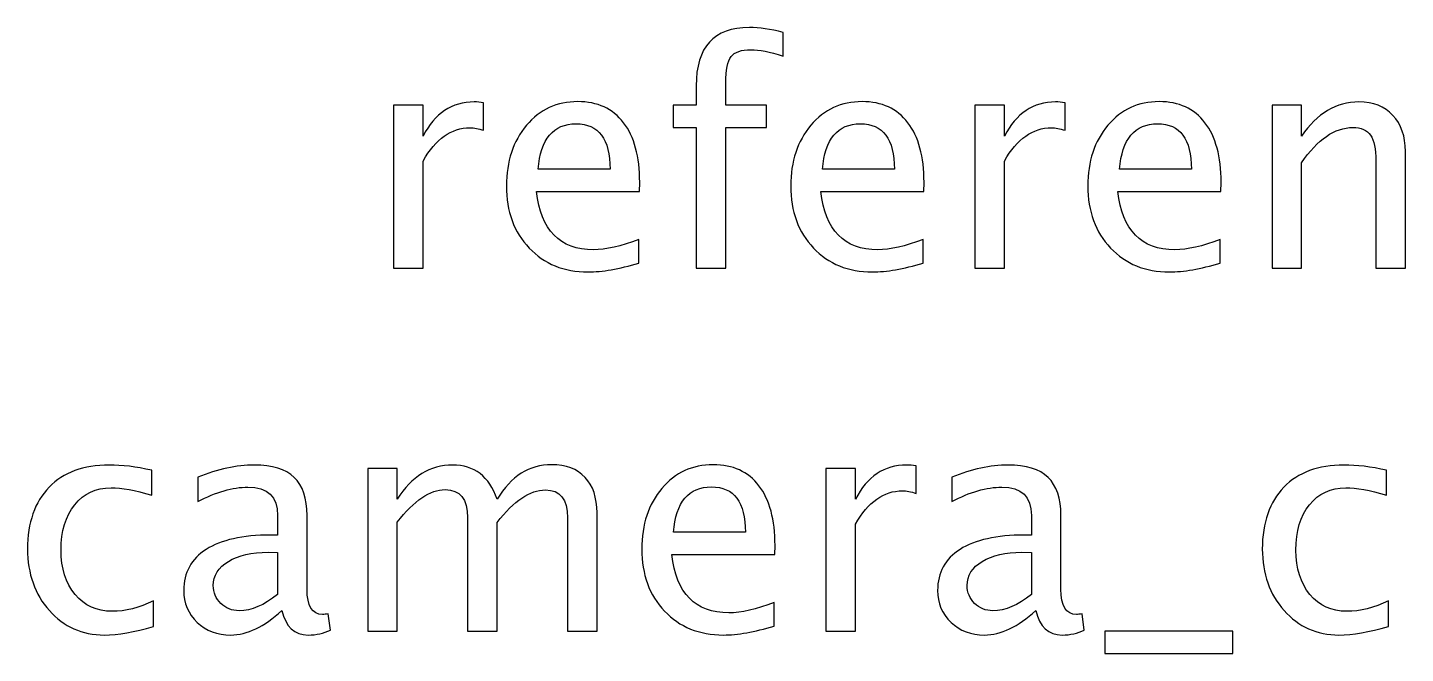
# Model space of a CAD drawing. Header units: centimetres. Extents: x -28.3 to 19, y -27.4 to 29.1.
# Drawn here: x -28.29 to -22.6, y 23.58 to 26.16 of the extents above; entities that cross this region are included whole.
import ezdxf

# ---------------------------------------------------------------- set-up
doc = ezdxf.new("R2010")
doc.units = ezdxf.units.CM
doc.header["$MEASUREMENT"] = 0
doc.layers.add('Layer 1', color=7, linetype='Continuous')

msp = doc.modelspace()

# ---------------------------------------------------------------- linework, layer by layer
at = {"layer": 'Layer 1'}
for points, knots in [([(-25.53236, 25.17044), (-25.53236, 25.17044), (-25.53236, 25.7521), (-25.53236, 25.7521), (-25.53236, 25.7521), (-25.53236, 25.7521), (-25.62782, 25.7521), (-25.62782, 25.7521), (-25.62782, 25.7521), (-25.62782, 25.7521), (-25.62782, 25.84354), (-25.62782, 25.84354), (-25.62782, 25.84354), (-25.62782, 25.84354), (-25.53236, 25.84354), (-25.53236, 25.84354), (-25.53236, 25.84354), (-25.53236, 25.84354), (-25.53236, 25.92419), (-25.53236, 25.92419), (-25.53236, 25.92419), (-25.53236, 26.08463), (-25.45912, 26.16485), (-25.31265, 26.16485), (-25.31265, 26.16485), (-25.27159, 26.16485), (-25.22502, 26.15808), (-25.17295, 26.14453), (-25.17295, 26.14453), (-25.17295, 26.14453), (-25.17295, 26.04674), (-25.17295, 26.04674), (-25.17295, 26.04674), (-25.22819, 26.06452), (-25.27243, 26.07341), (-25.30566, 26.07341), (-25.30566, 26.07341), (-25.34609, 26.07341), (-25.37361, 26.06389), (-25.38821, 26.04462), (-25.38821, 26.04462), (-25.40303, 26.02536), (-25.41044, 25.98959), (-25.41044, 25.93731), (-25.41044, 25.93731), (-25.41044, 25.93731), (-25.41044, 25.84354), (-25.41044, 25.84354), (-25.41044, 25.84354), (-25.41044, 25.84354), (-25.24132, 25.84354), (-25.24132, 25.84354), (-25.24132, 25.84354), (-25.24132, 25.84354), (-25.24132, 25.7521), (-25.24132, 25.7521), (-25.24132, 25.7521), (-25.24132, 25.7521), (-25.41044, 25.7521), (-25.41044, 25.7521), (-25.41044, 25.7521), (-25.41044, 25.7521), (-25.41044, 25.17044), (-25.41044, 25.17044), (-25.41044, 25.17044), (-25.41044, 25.17044), (-25.53236, 25.17044), (-25.53236, 25.17044)], [0, 0, 0, 0, 0.0555556, 0.0555556, 0.0555556, 0.0555556, 0.1111111, 0.1111111, 0.1111111, 0.1111111, 0.1666667, 0.1666667, 0.1666667, 0.1666667, 0.2222222, 0.2222222, 0.2222222, 0.2222222, 0.2777778, 0.2777778, 0.2777778, 0.2777778, 0.3333333, 0.3333333, 0.3333333, 0.3333333, 0.3888889, 0.3888889, 0.3888889, 0.3888889, 0.4444444, 0.4444444, 0.4444444, 0.4444444, 0.5, 0.5, 0.5, 0.5, 0.5555556, 0.5555556, 0.5555556, 0.5555556, 0.6111111, 0.6111111, 0.6111111, 0.6111111, 0.6666667, 0.6666667, 0.6666667, 0.6666667, 0.7222222, 0.7222222, 0.7222222, 0.7222222, 0.7777778, 0.7777778, 0.7777778, 0.7777778, 0.8333333, 0.8333333, 0.8333333, 0.8333333, 0.8888889, 0.8888889, 0.8888889, 0.8888889, 1, 1, 1, 1]), ([(-26.78246, 25.17044), (-26.78246, 25.17044), (-26.78246, 25.84354), (-26.78246, 25.84354), (-26.78246, 25.84354), (-26.78246, 25.84354), (-26.66054, 25.84354), (-26.66054, 25.84354), (-26.66054, 25.84354), (-26.66054, 25.84354), (-26.66054, 25.71633), (-26.66054, 25.71633), (-26.66054, 25.71633), (-26.61207, 25.81052), (-26.54179, 25.85751), (-26.44951, 25.85751), (-26.44951, 25.85751), (-26.43702, 25.85751), (-26.4239, 25.85645), (-26.41035, 25.85434), (-26.41035, 25.85434), (-26.41035, 25.85434), (-26.41035, 25.74025), (-26.41035, 25.74025), (-26.41035, 25.74025), (-26.43152, 25.74723), (-26.45014, 25.75083), (-26.46623, 25.75083), (-26.46623, 25.75083), (-26.5437, 25.75083), (-26.60847, 25.70511), (-26.66054, 25.61346), (-26.66054, 25.61346), (-26.66054, 25.61346), (-26.66054, 25.17044), (-26.66054, 25.17044), (-26.66054, 25.17044), (-26.66054, 25.17044), (-26.78246, 25.17044), (-26.78246, 25.17044)], [0, 0, 0, 0, 0.0909091, 0.0909091, 0.0909091, 0.0909091, 0.1818182, 0.1818182, 0.1818182, 0.1818182, 0.2727273, 0.2727273, 0.2727273, 0.2727273, 0.3636364, 0.3636364, 0.3636364, 0.3636364, 0.4545455, 0.4545455, 0.4545455, 0.4545455, 0.5454545, 0.5454545, 0.5454545, 0.5454545, 0.6363636, 0.6363636, 0.6363636, 0.6363636, 0.7272727, 0.7272727, 0.7272727, 0.7272727, 0.8181818, 0.8181818, 0.8181818, 0.8181818, 1, 1, 1, 1]), ([(-25.76879, 25.19203), (-25.8507, 25.16748), (-25.92077, 25.1552), (-25.97919, 25.1552), (-25.97919, 25.1552), (-26.07888, 25.1552), (-26.15995, 25.18822), (-26.22239, 25.25405), (-26.22239, 25.25405), (-26.28483, 25.31988), (-26.31616, 25.40518), (-26.31616, 25.51017), (-26.31616, 25.51017), (-26.31616, 25.61198), (-26.28864, 25.69559), (-26.2334, 25.76099), (-26.2334, 25.76099), (-26.17815, 25.82618), (-26.10746, 25.85878), (-26.02131, 25.85878), (-26.02131, 25.85878), (-25.93982, 25.85878), (-25.87674, 25.82978), (-25.83229, 25.77179), (-25.83229, 25.77179), (-25.78784, 25.71379), (-25.76561, 25.63166), (-25.76561, 25.52519), (-25.76561, 25.52519), (-25.76561, 25.52519), (-25.76625, 25.48794), (-25.76625, 25.48794), (-25.76625, 25.48794), (-25.76625, 25.48794), (-26.1917, 25.48794), (-26.1917, 25.48794), (-26.1917, 25.48794), (-26.17392, 25.32707), (-26.09539, 25.24664), (-25.95633, 25.24664), (-25.95633, 25.24664), (-25.90531, 25.24664), (-25.84287, 25.26103), (-25.76879, 25.28982), (-25.76879, 25.28982), (-25.76879, 25.28982), (-25.76879, 25.19203), (-25.76879, 25.19203)], [0, 0, 0, 0, 0.0769231, 0.0769231, 0.0769231, 0.0769231, 0.1538462, 0.1538462, 0.1538462, 0.1538462, 0.2307692, 0.2307692, 0.2307692, 0.2307692, 0.3076923, 0.3076923, 0.3076923, 0.3076923, 0.3846154, 0.3846154, 0.3846154, 0.3846154, 0.4615385, 0.4615385, 0.4615385, 0.4615385, 0.5384615, 0.5384615, 0.5384615, 0.5384615, 0.6153846, 0.6153846, 0.6153846, 0.6153846, 0.6923077, 0.6923077, 0.6923077, 0.6923077, 0.7692308, 0.7692308, 0.7692308, 0.7692308, 0.8461538, 0.8461538, 0.8461538, 0.8461538, 1, 1, 1, 1]), ([(-24.59425, 25.19203), (-24.67616, 25.16748), (-24.74623, 25.1552), (-24.80465, 25.1552), (-24.80465, 25.1552), (-24.90434, 25.1552), (-24.98541, 25.18822), (-25.04785, 25.25405), (-25.04785, 25.25405), (-25.11029, 25.31988), (-25.14162, 25.40518), (-25.14162, 25.51017), (-25.14162, 25.51017), (-25.14162, 25.61198), (-25.1141, 25.69559), (-25.05886, 25.76099), (-25.05886, 25.76099), (-25.00361, 25.82618), (-24.93292, 25.85878), (-24.84677, 25.85878), (-24.84677, 25.85878), (-24.76528, 25.85878), (-24.7022, 25.82978), (-24.65775, 25.77179), (-24.65775, 25.77179), (-24.6133, 25.71379), (-24.59107, 25.63166), (-24.59107, 25.52519), (-24.59107, 25.52519), (-24.59107, 25.52519), (-24.59171, 25.48794), (-24.59171, 25.48794), (-24.59171, 25.48794), (-24.59171, 25.48794), (-25.01716, 25.48794), (-25.01716, 25.48794), (-25.01716, 25.48794), (-24.99938, 25.32707), (-24.92085, 25.24664), (-24.78179, 25.24664), (-24.78179, 25.24664), (-24.73077, 25.24664), (-24.66833, 25.26103), (-24.59425, 25.28982), (-24.59425, 25.28982), (-24.59425, 25.28982), (-24.59425, 25.19203), (-24.59425, 25.19203)], [0, 0, 0, 0, 0.0769231, 0.0769231, 0.0769231, 0.0769231, 0.1538462, 0.1538462, 0.1538462, 0.1538462, 0.2307692, 0.2307692, 0.2307692, 0.2307692, 0.3076923, 0.3076923, 0.3076923, 0.3076923, 0.3846154, 0.3846154, 0.3846154, 0.3846154, 0.4615385, 0.4615385, 0.4615385, 0.4615385, 0.5384615, 0.5384615, 0.5384615, 0.5384615, 0.6153846, 0.6153846, 0.6153846, 0.6153846, 0.6923077, 0.6923077, 0.6923077, 0.6923077, 0.7692308, 0.7692308, 0.7692308, 0.7692308, 0.8461538, 0.8461538, 0.8461538, 0.8461538, 1, 1, 1, 1]), ([(-24.38068, 25.17044), (-24.38068, 25.17044), (-24.38068, 25.84354), (-24.38068, 25.84354), (-24.38068, 25.84354), (-24.38068, 25.84354), (-24.25876, 25.84354), (-24.25876, 25.84354), (-24.25876, 25.84354), (-24.25876, 25.84354), (-24.25876, 25.71633), (-24.25876, 25.71633), (-24.25876, 25.71633), (-24.21029, 25.81052), (-24.14001, 25.85751), (-24.04773, 25.85751), (-24.04773, 25.85751), (-24.03524, 25.85751), (-24.02212, 25.85645), (-24.00857, 25.85434), (-24.00857, 25.85434), (-24.00857, 25.85434), (-24.00857, 25.74025), (-24.00857, 25.74025), (-24.00857, 25.74025), (-24.02974, 25.74723), (-24.04836, 25.75083), (-24.06445, 25.75083), (-24.06445, 25.75083), (-24.14192, 25.75083), (-24.20669, 25.70511), (-24.25876, 25.61346), (-24.25876, 25.61346), (-24.25876, 25.61346), (-24.25876, 25.17044), (-24.25876, 25.17044), (-24.25876, 25.17044), (-24.25876, 25.17044), (-24.38068, 25.17044), (-24.38068, 25.17044)], [0, 0, 0, 0, 0.0909091, 0.0909091, 0.0909091, 0.0909091, 0.1818182, 0.1818182, 0.1818182, 0.1818182, 0.2727273, 0.2727273, 0.2727273, 0.2727273, 0.3636364, 0.3636364, 0.3636364, 0.3636364, 0.4545455, 0.4545455, 0.4545455, 0.4545455, 0.5454545, 0.5454545, 0.5454545, 0.5454545, 0.6363636, 0.6363636, 0.6363636, 0.6363636, 0.7272727, 0.7272727, 0.7272727, 0.7272727, 0.8181818, 0.8181818, 0.8181818, 0.8181818, 1, 1, 1, 1]), ([(-23.36701, 25.19203), (-23.44892, 25.16748), (-23.51899, 25.1552), (-23.57741, 25.1552), (-23.57741, 25.1552), (-23.6771, 25.1552), (-23.75817, 25.18822), (-23.82061, 25.25405), (-23.82061, 25.25405), (-23.88305, 25.31988), (-23.91438, 25.40518), (-23.91438, 25.51017), (-23.91438, 25.51017), (-23.91438, 25.61198), (-23.88686, 25.69559), (-23.83162, 25.76099), (-23.83162, 25.76099), (-23.77637, 25.82618), (-23.70568, 25.85878), (-23.61953, 25.85878), (-23.61953, 25.85878), (-23.53804, 25.85878), (-23.47496, 25.82978), (-23.43051, 25.77179), (-23.43051, 25.77179), (-23.38606, 25.71379), (-23.36383, 25.63166), (-23.36383, 25.52519), (-23.36383, 25.52519), (-23.36383, 25.52519), (-23.36447, 25.48794), (-23.36447, 25.48794), (-23.36447, 25.48794), (-23.36447, 25.48794), (-23.78992, 25.48794), (-23.78992, 25.48794), (-23.78992, 25.48794), (-23.77214, 25.32707), (-23.69361, 25.24664), (-23.55455, 25.24664), (-23.55455, 25.24664), (-23.50353, 25.24664), (-23.44109, 25.26103), (-23.36701, 25.28982), (-23.36701, 25.28982), (-23.36701, 25.28982), (-23.36701, 25.19203), (-23.36701, 25.19203)], [0, 0, 0, 0, 0.0769231, 0.0769231, 0.0769231, 0.0769231, 0.1538462, 0.1538462, 0.1538462, 0.1538462, 0.2307692, 0.2307692, 0.2307692, 0.2307692, 0.3076923, 0.3076923, 0.3076923, 0.3076923, 0.3846154, 0.3846154, 0.3846154, 0.3846154, 0.4615385, 0.4615385, 0.4615385, 0.4615385, 0.5384615, 0.5384615, 0.5384615, 0.5384615, 0.6153846, 0.6153846, 0.6153846, 0.6153846, 0.6923077, 0.6923077, 0.6923077, 0.6923077, 0.7692308, 0.7692308, 0.7692308, 0.7692308, 0.8461538, 0.8461538, 0.8461538, 0.8461538, 1, 1, 1, 1]), ([(-23.15344, 25.17044), (-23.15344, 25.17044), (-23.15344, 25.84354), (-23.15344, 25.84354), (-23.15344, 25.84354), (-23.15344, 25.84354), (-23.03152, 25.84354), (-23.03152, 25.84354), (-23.03152, 25.84354), (-23.03152, 25.84354), (-23.03152, 25.71633), (-23.03152, 25.71633), (-23.03152, 25.71633), (-22.96696, 25.81052), (-22.8878, 25.85751), (-22.79424, 25.85751), (-22.79424, 25.85751), (-22.7354, 25.85751), (-22.68862, 25.8391), (-22.65412, 25.80205), (-22.65412, 25.80205), (-22.61962, 25.76522), (-22.60226, 25.71548), (-22.60226, 25.65325), (-22.60226, 25.65325), (-22.60226, 25.65325), (-22.60226, 25.17044), (-22.60226, 25.17044), (-22.60226, 25.17044), (-22.60226, 25.17044), (-22.72418, 25.17044), (-22.72418, 25.17044), (-22.72418, 25.17044), (-22.72418, 25.17044), (-22.72418, 25.61346), (-22.72418, 25.61346), (-22.72418, 25.61346), (-22.72418, 25.66341), (-22.73159, 25.69897), (-22.74619, 25.72014), (-22.74619, 25.72014), (-22.76101, 25.74152), (-22.78535, 25.7521), (-22.81943, 25.7521), (-22.81943, 25.7521), (-22.89436, 25.7521), (-22.96506, 25.70321), (-23.03152, 25.60542), (-23.03152, 25.60542), (-23.03152, 25.60542), (-23.03152, 25.17044), (-23.03152, 25.17044), (-23.03152, 25.17044), (-23.03152, 25.17044), (-23.15344, 25.17044), (-23.15344, 25.17044)], [0, 0, 0, 0, 0.0666667, 0.0666667, 0.0666667, 0.0666667, 0.1333333, 0.1333333, 0.1333333, 0.1333333, 0.2, 0.2, 0.2, 0.2, 0.2666667, 0.2666667, 0.2666667, 0.2666667, 0.3333333, 0.3333333, 0.3333333, 0.3333333, 0.4, 0.4, 0.4, 0.4, 0.4666667, 0.4666667, 0.4666667, 0.4666667, 0.5333333, 0.5333333, 0.5333333, 0.5333333, 0.6, 0.6, 0.6, 0.6, 0.6666667, 0.6666667, 0.6666667, 0.6666667, 0.7333333, 0.7333333, 0.7333333, 0.7333333, 0.8, 0.8, 0.8, 0.8, 0.8666667, 0.8666667, 0.8666667, 0.8666667, 1, 1, 1, 1]), ([(-26.18535, 25.57938), (-26.18535, 25.57938), (-25.88817, 25.57938), (-25.88817, 25.57938), (-25.88817, 25.57938), (-25.88817, 25.70469), (-25.93495, 25.76734), (-26.02829, 25.76734), (-26.02829, 25.76734), (-26.12227, 25.76734), (-26.17455, 25.70469), (-26.18535, 25.57938)], [0, 0, 0, 0, 0.25, 0.25, 0.25, 0.25, 0.5, 0.5, 0.5, 0.5, 1, 1, 1, 1]), ([(-25.01081, 25.57938), (-25.01081, 25.57938), (-24.71363, 25.57938), (-24.71363, 25.57938), (-24.71363, 25.57938), (-24.71363, 25.70469), (-24.76041, 25.76734), (-24.85375, 25.76734), (-24.85375, 25.76734), (-24.94773, 25.76734), (-25.00001, 25.70469), (-25.01081, 25.57938)], [0, 0, 0, 0, 0.25, 0.25, 0.25, 0.25, 0.5, 0.5, 0.5, 0.5, 1, 1, 1, 1]), ([(-23.78357, 25.57938), (-23.78357, 25.57938), (-23.48639, 25.57938), (-23.48639, 25.57938), (-23.48639, 25.57938), (-23.48639, 25.70469), (-23.53317, 25.76734), (-23.62651, 25.76734), (-23.62651, 25.76734), (-23.72049, 25.76734), (-23.77277, 25.70469), (-23.78357, 25.57938)], [0, 0, 0, 0, 0.25, 0.25, 0.25, 0.25, 0.5, 0.5, 0.5, 0.5, 1, 1, 1, 1]), ([(-27.77373, 23.69076), (-27.85268, 23.66705), (-27.92084, 23.6552), (-27.9782, 23.6552), (-27.9782, 23.6552), (-28.06922, 23.6552), (-28.14457, 23.68886), (-28.20447, 23.75595), (-28.20447, 23.75595), (-28.26437, 23.82326), (-28.29443, 23.90814), (-28.29443, 24.01038), (-28.29443, 24.01038), (-28.29443, 24.1196), (-28.2648, 24.2049), (-28.20553, 24.26586), (-28.20553, 24.26586), (-28.14626, 24.32703), (-28.0635, 24.35751), (-27.95724, 24.35751), (-27.95724, 24.35751), (-27.90496, 24.35751), (-27.84612, 24.35031), (-27.78135, 24.33592), (-27.78135, 24.33592), (-27.78135, 24.33592), (-27.78135, 24.23305), (-27.78135, 24.23305), (-27.78135, 24.23305), (-27.85014, 24.25337), (-27.90623, 24.26353), (-27.94941, 24.26353), (-27.94941, 24.26353), (-28.01207, 24.26353), (-28.06223, 24.24004), (-28.0997, 24.19326), (-28.0997, 24.19326), (-28.13716, 24.14648), (-28.156, 24.08404), (-28.156, 24.00614), (-28.156, 24.00614), (-28.156, 23.93058), (-28.13653, 23.86962), (-28.09779, 23.82284), (-28.09779, 23.82284), (-28.05906, 23.77627), (-28.00847, 23.75299), (-27.9456, 23.75299), (-27.9456, 23.75299), (-27.88993, 23.75299), (-27.83278, 23.76738), (-27.77373, 23.79617), (-27.77373, 23.79617), (-27.77373, 23.79617), (-27.77373, 23.69076), (-27.77373, 23.69076)], [0, 0, 0, 0, 0.0666667, 0.0666667, 0.0666667, 0.0666667, 0.1333333, 0.1333333, 0.1333333, 0.1333333, 0.2, 0.2, 0.2, 0.2, 0.2666667, 0.2666667, 0.2666667, 0.2666667, 0.3333333, 0.3333333, 0.3333333, 0.3333333, 0.4, 0.4, 0.4, 0.4, 0.4666667, 0.4666667, 0.4666667, 0.4666667, 0.5333333, 0.5333333, 0.5333333, 0.5333333, 0.6, 0.6, 0.6, 0.6, 0.6666667, 0.6666667, 0.6666667, 0.6666667, 0.7333333, 0.7333333, 0.7333333, 0.7333333, 0.8, 0.8, 0.8, 0.8, 0.8666667, 0.8666667, 0.8666667, 0.8666667, 1, 1, 1, 1]), ([(-27.24372, 23.75617), (-27.31695, 23.68886), (-27.38744, 23.6552), (-27.45517, 23.6552), (-27.45517, 23.6552), (-27.51084, 23.6552), (-27.5572, 23.67256), (-27.59381, 23.70748), (-27.59381, 23.70748), (-27.63064, 23.74241), (-27.64906, 23.78643), (-27.64906, 23.83956), (-27.64906, 23.83956), (-27.64906, 23.91301), (-27.61816, 23.96953), (-27.55635, 24.0089), (-27.55635, 24.0089), (-27.49454, 24.04827), (-27.40585, 24.06795), (-27.29028, 24.06795), (-27.29028, 24.06795), (-27.29028, 24.06795), (-27.26171, 24.06795), (-27.26171, 24.06795), (-27.26171, 24.06795), (-27.26171, 24.06795), (-27.26171, 24.14902), (-27.26171, 24.14902), (-27.26171, 24.14902), (-27.26171, 24.22712), (-27.30235, 24.26607), (-27.38384, 24.26607), (-27.38384, 24.26607), (-27.44692, 24.26607), (-27.51592, 24.24617), (-27.59064, 24.20638), (-27.59064, 24.20638), (-27.59064, 24.20638), (-27.59064, 24.30671), (-27.59064, 24.30671), (-27.59064, 24.30671), (-27.50851, 24.34058), (-27.43104, 24.35751), (-27.35844, 24.35751), (-27.35844, 24.35751), (-27.28372, 24.35751), (-27.22848, 24.34058), (-27.19313, 24.3065), (-27.19313, 24.3065), (-27.15757, 24.27242), (-27.13979, 24.21993), (-27.13979, 24.14902), (-27.13979, 24.14902), (-27.13979, 24.14902), (-27.13979, 23.84485), (-27.13979, 23.84485), (-27.13979, 23.84485), (-27.13979, 23.77522), (-27.11841, 23.74029), (-27.07544, 23.74029), (-27.07544, 23.74029), (-27.07015, 23.74029), (-27.06232, 23.74114), (-27.05195, 23.74283), (-27.05195, 23.74283), (-27.05195, 23.74283), (-27.04327, 23.6751), (-27.04327, 23.6751), (-27.04327, 23.6751), (-27.071, 23.66176), (-27.10148, 23.6552), (-27.13492, 23.6552), (-27.13492, 23.6552), (-27.19186, 23.6552), (-27.22805, 23.68886), (-27.24372, 23.75617)], [0, 0, 0, 0, 0.05, 0.05, 0.05, 0.05, 0.1, 0.1, 0.1, 0.1, 0.15, 0.15, 0.15, 0.15, 0.2, 0.2, 0.2, 0.2, 0.25, 0.25, 0.25, 0.25, 0.3, 0.3, 0.3, 0.3, 0.35, 0.35, 0.35, 0.35, 0.4, 0.4, 0.4, 0.4, 0.45, 0.45, 0.45, 0.45, 0.5, 0.5, 0.5, 0.5, 0.55, 0.55, 0.55, 0.55, 0.6, 0.6, 0.6, 0.6, 0.65, 0.65, 0.65, 0.65, 0.7, 0.7, 0.7, 0.7, 0.75, 0.75, 0.75, 0.75, 0.8, 0.8, 0.8, 0.8, 0.85, 0.85, 0.85, 0.85, 0.9, 0.9, 0.9, 0.9, 1, 1, 1, 1]), ([(-26.88939, 23.67044), (-26.88939, 23.67044), (-26.88939, 24.34354), (-26.88939, 24.34354), (-26.88939, 24.34354), (-26.88939, 24.34354), (-26.76747, 24.34354), (-26.76747, 24.34354), (-26.76747, 24.34354), (-26.76747, 24.34354), (-26.76747, 24.21633), (-26.76747, 24.21633), (-26.76747, 24.21633), (-26.70799, 24.31052), (-26.63179, 24.35751), (-26.53845, 24.35751), (-26.53845, 24.35751), (-26.44849, 24.35751), (-26.38732, 24.31052), (-26.35472, 24.21633), (-26.35472, 24.21633), (-26.29693, 24.31137), (-26.22158, 24.35878), (-26.12908, 24.35878), (-26.12908, 24.35878), (-26.07003, 24.35878), (-26.0241, 24.34142), (-25.99129, 24.3065), (-25.99129, 24.3065), (-25.95848, 24.27157), (-25.94197, 24.22268), (-25.94197, 24.15981), (-25.94197, 24.15981), (-25.94197, 24.15981), (-25.94197, 23.67044), (-25.94197, 23.67044), (-25.94197, 23.67044), (-25.94197, 23.67044), (-26.06389, 23.67044), (-26.06389, 23.67044), (-26.06389, 23.67044), (-26.06389, 23.67044), (-26.06389, 24.13971), (-26.06389, 24.13971), (-26.06389, 24.13971), (-26.06389, 24.21633), (-26.09437, 24.25464), (-26.15533, 24.25464), (-26.15533, 24.25464), (-26.21862, 24.25464), (-26.28508, 24.20998), (-26.35472, 24.12044), (-26.35472, 24.12044), (-26.35472, 24.12044), (-26.35472, 23.67044), (-26.35472, 23.67044), (-26.35472, 23.67044), (-26.35472, 23.67044), (-26.47664, 23.67044), (-26.47664, 23.67044), (-26.47664, 23.67044), (-26.47664, 23.67044), (-26.47664, 24.14013), (-26.47664, 24.14013), (-26.47664, 24.14013), (-26.47664, 24.21739), (-26.50754, 24.25591), (-26.56956, 24.25591), (-26.56956, 24.25591), (-26.63116, 24.25591), (-26.6972, 24.21104), (-26.76747, 24.12108), (-26.76747, 24.12108), (-26.76747, 24.12108), (-26.76747, 23.67044), (-26.76747, 23.67044), (-26.76747, 23.67044), (-26.76747, 23.67044), (-26.88939, 23.67044), (-26.88939, 23.67044)], [0, 0, 0, 0, 0.047619, 0.047619, 0.047619, 0.047619, 0.0952381, 0.0952381, 0.0952381, 0.0952381, 0.1428571, 0.1428571, 0.1428571, 0.1428571, 0.1904762, 0.1904762, 0.1904762, 0.1904762, 0.2380952, 0.2380952, 0.2380952, 0.2380952, 0.2857143, 0.2857143, 0.2857143, 0.2857143, 0.3333333, 0.3333333, 0.3333333, 0.3333333, 0.3809524, 0.3809524, 0.3809524, 0.3809524, 0.4285714, 0.4285714, 0.4285714, 0.4285714, 0.4761905, 0.4761905, 0.4761905, 0.4761905, 0.5238095, 0.5238095, 0.5238095, 0.5238095, 0.5714286, 0.5714286, 0.5714286, 0.5714286, 0.6190476, 0.6190476, 0.6190476, 0.6190476, 0.6666667, 0.6666667, 0.6666667, 0.6666667, 0.7142857, 0.7142857, 0.7142857, 0.7142857, 0.7619048, 0.7619048, 0.7619048, 0.7619048, 0.8095238, 0.8095238, 0.8095238, 0.8095238, 0.8571429, 0.8571429, 0.8571429, 0.8571429, 0.9047619, 0.9047619, 0.9047619, 0.9047619, 1, 1, 1, 1]), ([(-25.2096, 23.69203), (-25.29151, 23.66748), (-25.36158, 23.6552), (-25.42, 23.6552), (-25.42, 23.6552), (-25.51969, 23.6552), (-25.60076, 23.68822), (-25.6632, 23.75405), (-25.6632, 23.75405), (-25.72564, 23.81988), (-25.75697, 23.90518), (-25.75697, 24.01017), (-25.75697, 24.01017), (-25.75697, 24.11198), (-25.72945, 24.19559), (-25.67421, 24.26099), (-25.67421, 24.26099), (-25.61896, 24.32618), (-25.54827, 24.35878), (-25.46212, 24.35878), (-25.46212, 24.35878), (-25.38063, 24.35878), (-25.31755, 24.32978), (-25.2731, 24.27179), (-25.2731, 24.27179), (-25.22865, 24.21379), (-25.20642, 24.13166), (-25.20642, 24.02519), (-25.20642, 24.02519), (-25.20642, 24.02519), (-25.20706, 23.98794), (-25.20706, 23.98794), (-25.20706, 23.98794), (-25.20706, 23.98794), (-25.63251, 23.98794), (-25.63251, 23.98794), (-25.63251, 23.98794), (-25.61473, 23.82707), (-25.5362, 23.74664), (-25.39714, 23.74664), (-25.39714, 23.74664), (-25.34612, 23.74664), (-25.28368, 23.76103), (-25.2096, 23.78982), (-25.2096, 23.78982), (-25.2096, 23.78982), (-25.2096, 23.69203), (-25.2096, 23.69203)], [0, 0, 0, 0, 0.0769231, 0.0769231, 0.0769231, 0.0769231, 0.1538462, 0.1538462, 0.1538462, 0.1538462, 0.2307692, 0.2307692, 0.2307692, 0.2307692, 0.3076923, 0.3076923, 0.3076923, 0.3076923, 0.3846154, 0.3846154, 0.3846154, 0.3846154, 0.4615385, 0.4615385, 0.4615385, 0.4615385, 0.5384615, 0.5384615, 0.5384615, 0.5384615, 0.6153846, 0.6153846, 0.6153846, 0.6153846, 0.6923077, 0.6923077, 0.6923077, 0.6923077, 0.7692308, 0.7692308, 0.7692308, 0.7692308, 0.8461538, 0.8461538, 0.8461538, 0.8461538, 1, 1, 1, 1]), ([(-24.99603, 23.67044), (-24.99603, 23.67044), (-24.99603, 24.34354), (-24.99603, 24.34354), (-24.99603, 24.34354), (-24.99603, 24.34354), (-24.87411, 24.34354), (-24.87411, 24.34354), (-24.87411, 24.34354), (-24.87411, 24.34354), (-24.87411, 24.21633), (-24.87411, 24.21633), (-24.87411, 24.21633), (-24.82564, 24.31052), (-24.75536, 24.35751), (-24.66308, 24.35751), (-24.66308, 24.35751), (-24.65059, 24.35751), (-24.63747, 24.35645), (-24.62392, 24.35434), (-24.62392, 24.35434), (-24.62392, 24.35434), (-24.62392, 24.24025), (-24.62392, 24.24025), (-24.62392, 24.24025), (-24.64509, 24.24723), (-24.66371, 24.25083), (-24.6798, 24.25083), (-24.6798, 24.25083), (-24.75727, 24.25083), (-24.82204, 24.20511), (-24.87411, 24.11346), (-24.87411, 24.11346), (-24.87411, 24.11346), (-24.87411, 23.67044), (-24.87411, 23.67044), (-24.87411, 23.67044), (-24.87411, 23.67044), (-24.99603, 23.67044), (-24.99603, 23.67044)], [0, 0, 0, 0, 0.0909091, 0.0909091, 0.0909091, 0.0909091, 0.1818182, 0.1818182, 0.1818182, 0.1818182, 0.2727273, 0.2727273, 0.2727273, 0.2727273, 0.3636364, 0.3636364, 0.3636364, 0.3636364, 0.4545455, 0.4545455, 0.4545455, 0.4545455, 0.5454545, 0.5454545, 0.5454545, 0.5454545, 0.6363636, 0.6363636, 0.6363636, 0.6363636, 0.7272727, 0.7272727, 0.7272727, 0.7272727, 0.8181818, 0.8181818, 0.8181818, 0.8181818, 1, 1, 1, 1]), ([(-24.12947, 23.75617), (-24.2027, 23.68886), (-24.27319, 23.6552), (-24.34092, 23.6552), (-24.34092, 23.6552), (-24.39659, 23.6552), (-24.44295, 23.67256), (-24.47956, 23.70748), (-24.47956, 23.70748), (-24.51639, 23.74241), (-24.53481, 23.78643), (-24.53481, 23.83956), (-24.53481, 23.83956), (-24.53481, 23.91301), (-24.50391, 23.96953), (-24.4421, 24.0089), (-24.4421, 24.0089), (-24.38029, 24.04827), (-24.2916, 24.06795), (-24.17603, 24.06795), (-24.17603, 24.06795), (-24.17603, 24.06795), (-24.14746, 24.06795), (-24.14746, 24.06795), (-24.14746, 24.06795), (-24.14746, 24.06795), (-24.14746, 24.14902), (-24.14746, 24.14902), (-24.14746, 24.14902), (-24.14746, 24.22712), (-24.1881, 24.26607), (-24.26959, 24.26607), (-24.26959, 24.26607), (-24.33267, 24.26607), (-24.40167, 24.24617), (-24.47639, 24.20638), (-24.47639, 24.20638), (-24.47639, 24.20638), (-24.47639, 24.30671), (-24.47639, 24.30671), (-24.47639, 24.30671), (-24.39426, 24.34058), (-24.31679, 24.35751), (-24.24419, 24.35751), (-24.24419, 24.35751), (-24.16947, 24.35751), (-24.11423, 24.34058), (-24.07888, 24.3065), (-24.07888, 24.3065), (-24.04332, 24.27242), (-24.02554, 24.21993), (-24.02554, 24.14902), (-24.02554, 24.14902), (-24.02554, 24.14902), (-24.02554, 23.84485), (-24.02554, 23.84485), (-24.02554, 23.84485), (-24.02554, 23.77522), (-24.00416, 23.74029), (-23.96119, 23.74029), (-23.96119, 23.74029), (-23.9559, 23.74029), (-23.94807, 23.74114), (-23.9377, 23.74283), (-23.9377, 23.74283), (-23.9377, 23.74283), (-23.92902, 23.6751), (-23.92902, 23.6751), (-23.92902, 23.6751), (-23.95675, 23.66176), (-23.98723, 23.6552), (-24.02067, 23.6552), (-24.02067, 23.6552), (-24.07761, 23.6552), (-24.1138, 23.68886), (-24.12947, 23.75617)], [0, 0, 0, 0, 0.05, 0.05, 0.05, 0.05, 0.1, 0.1, 0.1, 0.1, 0.15, 0.15, 0.15, 0.15, 0.2, 0.2, 0.2, 0.2, 0.25, 0.25, 0.25, 0.25, 0.3, 0.3, 0.3, 0.3, 0.35, 0.35, 0.35, 0.35, 0.4, 0.4, 0.4, 0.4, 0.45, 0.45, 0.45, 0.45, 0.5, 0.5, 0.5, 0.5, 0.55, 0.55, 0.55, 0.55, 0.6, 0.6, 0.6, 0.6, 0.65, 0.65, 0.65, 0.65, 0.7, 0.7, 0.7, 0.7, 0.75, 0.75, 0.75, 0.75, 0.8, 0.8, 0.8, 0.8, 0.85, 0.85, 0.85, 0.85, 0.9, 0.9, 0.9, 0.9, 1, 1, 1, 1]), ([(-22.67278, 23.69076), (-22.75173, 23.66705), (-22.81989, 23.6552), (-22.87725, 23.6552), (-22.87725, 23.6552), (-22.96827, 23.6552), (-23.04362, 23.68886), (-23.10352, 23.75595), (-23.10352, 23.75595), (-23.16342, 23.82326), (-23.19348, 23.90814), (-23.19348, 24.01038), (-23.19348, 24.01038), (-23.19348, 24.1196), (-23.16385, 24.2049), (-23.10458, 24.26586), (-23.10458, 24.26586), (-23.04531, 24.32703), (-22.96255, 24.35751), (-22.85629, 24.35751), (-22.85629, 24.35751), (-22.80401, 24.35751), (-22.74517, 24.35031), (-22.6804, 24.33592), (-22.6804, 24.33592), (-22.6804, 24.33592), (-22.6804, 24.23305), (-22.6804, 24.23305), (-22.6804, 24.23305), (-22.74919, 24.25337), (-22.80528, 24.26353), (-22.84846, 24.26353), (-22.84846, 24.26353), (-22.91112, 24.26353), (-22.96128, 24.24004), (-22.99875, 24.19326), (-22.99875, 24.19326), (-23.03621, 24.14648), (-23.05505, 24.08404), (-23.05505, 24.00614), (-23.05505, 24.00614), (-23.05505, 23.93058), (-23.03558, 23.86962), (-22.99684, 23.82284), (-22.99684, 23.82284), (-22.95811, 23.77627), (-22.90752, 23.75299), (-22.84465, 23.75299), (-22.84465, 23.75299), (-22.78898, 23.75299), (-22.73183, 23.76738), (-22.67278, 23.79617), (-22.67278, 23.79617), (-22.67278, 23.79617), (-22.67278, 23.69076), (-22.67278, 23.69076)], [0, 0, 0, 0, 0.0666667, 0.0666667, 0.0666667, 0.0666667, 0.1333333, 0.1333333, 0.1333333, 0.1333333, 0.2, 0.2, 0.2, 0.2, 0.2666667, 0.2666667, 0.2666667, 0.2666667, 0.3333333, 0.3333333, 0.3333333, 0.3333333, 0.4, 0.4, 0.4, 0.4, 0.4666667, 0.4666667, 0.4666667, 0.4666667, 0.5333333, 0.5333333, 0.5333333, 0.5333333, 0.6, 0.6, 0.6, 0.6, 0.6666667, 0.6666667, 0.6666667, 0.6666667, 0.7333333, 0.7333333, 0.7333333, 0.7333333, 0.8, 0.8, 0.8, 0.8, 0.8666667, 0.8666667, 0.8666667, 0.8666667, 1, 1, 1, 1]), ([(-25.62616, 24.07938), (-25.62616, 24.07938), (-25.32898, 24.07938), (-25.32898, 24.07938), (-25.32898, 24.07938), (-25.32898, 24.20469), (-25.37576, 24.26734), (-25.4691, 24.26734), (-25.4691, 24.26734), (-25.56308, 24.26734), (-25.61536, 24.20469), (-25.62616, 24.07938)], [0, 0, 0, 0, 0.25, 0.25, 0.25, 0.25, 0.5, 0.5, 0.5, 0.5, 1, 1, 1, 1]), ([(-27.26171, 23.82263), (-27.26171, 23.82263), (-27.26171, 23.99556), (-27.26171, 23.99556), (-27.26171, 23.99556), (-27.26171, 23.99556), (-27.30087, 23.99683), (-27.30087, 23.99683), (-27.30087, 23.99683), (-27.3686, 23.99683), (-27.42321, 23.98434), (-27.46491, 23.95937), (-27.46491, 23.95937), (-27.5064, 23.93418), (-27.52714, 23.90095), (-27.52714, 23.85946), (-27.52714, 23.85946), (-27.52714, 23.83046), (-27.51677, 23.80591), (-27.49624, 23.7858), (-27.49624, 23.7858), (-27.47549, 23.76569), (-27.4503, 23.75553), (-27.42046, 23.75553), (-27.42046, 23.75553), (-27.36966, 23.75553), (-27.31674, 23.77797), (-27.26171, 23.82263)], [0, 0, 0, 0, 0.125, 0.125, 0.125, 0.125, 0.25, 0.25, 0.25, 0.25, 0.375, 0.375, 0.375, 0.375, 0.5, 0.5, 0.5, 0.5, 0.625, 0.625, 0.625, 0.625, 0.75, 0.75, 0.75, 0.75, 1, 1, 1, 1]), ([(-24.14746, 23.82263), (-24.14746, 23.82263), (-24.14746, 23.99556), (-24.14746, 23.99556), (-24.14746, 23.99556), (-24.14746, 23.99556), (-24.18662, 23.99683), (-24.18662, 23.99683), (-24.18662, 23.99683), (-24.25435, 23.99683), (-24.30896, 23.98434), (-24.35066, 23.95937), (-24.35066, 23.95937), (-24.39215, 23.93418), (-24.41289, 23.90095), (-24.41289, 23.85946), (-24.41289, 23.85946), (-24.41289, 23.83046), (-24.40252, 23.80591), (-24.38199, 23.7858), (-24.38199, 23.7858), (-24.36124, 23.76569), (-24.33605, 23.75553), (-24.30621, 23.75553), (-24.30621, 23.75553), (-24.25541, 23.75553), (-24.20249, 23.77797), (-24.14746, 23.82263)], [0, 0, 0, 0, 0.125, 0.125, 0.125, 0.125, 0.25, 0.25, 0.25, 0.25, 0.375, 0.375, 0.375, 0.375, 0.5, 0.5, 0.5, 0.5, 0.625, 0.625, 0.625, 0.625, 0.75, 0.75, 0.75, 0.75, 1, 1, 1, 1]), ([(-23.84372, 23.579), (-23.84372, 23.579), (-23.84372, 23.67044), (-23.84372, 23.67044), (-23.84372, 23.67044), (-23.84372, 23.67044), (-23.3154, 23.67044), (-23.3154, 23.67044), (-23.3154, 23.67044), (-23.3154, 23.67044), (-23.3154, 23.579), (-23.3154, 23.579), (-23.3154, 23.579), (-23.3154, 23.579), (-23.84372, 23.579), (-23.84372, 23.579)], [0, 0, 0, 0, 0.2, 0.2, 0.2, 0.2, 0.4, 0.4, 0.4, 0.4, 0.6, 0.6, 0.6, 0.6, 1, 1, 1, 1])]:
    msp.add_open_spline(points, degree=3, knots=knots, dxfattribs=at)

doc.saveas('drawing.dxf')
